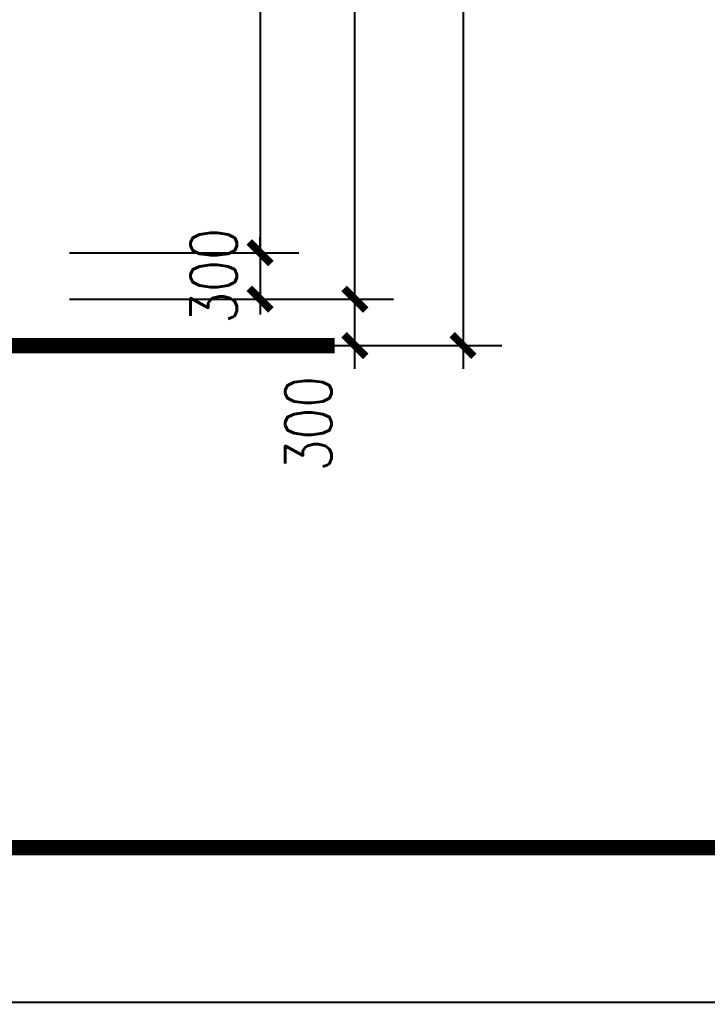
# Model space of a CAD drawing. Extents: x 458975 to 585950, y -118893 to 21149.
# Drawn here: x 494481 to 498926, y -70226 to -63875 of the extents above; entities that cross this region are included whole.
import ezdxf

# ---------------------------------------------------------------- set-up
doc = ezdxf.new("R2010")
doc.units = 0
doc.header["$LTSCALE"] = 1000
doc.header["$MEASUREMENT"] = 0
doc.layers.get('0').update_dxf_attribs({"linetype": 'CONTINUOUS'})
doc.layers.get('DEFPOINTS').update_dxf_attribs({"linetype": 'CONTINUOUS'})
for name, color, linetype in [('E_GROUND', 2, 'CONTINUOUS'), ('PUB_DIM', 3, 'CONTINUOUS'), ('PUB_TITLE', 4, 'CONTINUOUS')]:
    doc.layers.add(name, color=color, linetype=linetype)
doc.styles.add('dim_font', font='SIMPLEX.shx', dxfattribs={"width": 0.8})
doc.dimstyles.new('DIMN', dxfattribs={"dimtxt": 300, "dimasz": 100, "dimexe": 250, "dimexo": 300, "dimgap": 0, "dimtad": 0, "dimdec": 0, "dimzin": 0, "dimdsep": 46, "dimtxsty": 'dim_font', "dimblk": 'ARCHTICK', "dimcen": 0.09, "dimdle": 150, "dimclrt": 7, "dimazin": 0, "dimtfac": 1, "dimtdec": 0, "dimtix": 1, "dimtmove": 2, "dimatfit": 3, "dimfxl": 1, "dimtvp": 1, "dimtolj": 1, "dimtzin": 0, "dimarcsym": 0})

# ---------------------------------------------------------------- blocks, each defined once
blk = doc.blocks.new('_archtick')
at = {"const_width": 0.5}
blk.add_lwpolyline([(-0.7, -0.7), (0.7, 0.7)], dxfattribs=at)
blk = doc.blocks.new('*D27')
at = {"layer": 'DEFPOINTS', "color": 0, "transparency": 16777216}
for p in [(494502.4, -65681.5), (496647.4, -65681.5), (494502.4, -65981.5)]:
    blk.add_point(p, dxfattribs=at)
at = {"layer": 'PUB_DIM', "color": 0, "lineweight": -2, "transparency": 16777216}
for p, q in [((496647.4, -66131.5), (496647.4, -65531.5)), ((494802.4, -65681.5), (496897.4, -65681.5)), ((494802.4, -65981.5), (496897.4, -65981.5))]:
    blk.add_line(p, q, dxfattribs=at)
at = {"layer": 'PUB_DIM', "color": 0, "lineweight": -2, "transparency": 16777216, "xscale": 100, "yscale": 100, "zscale": 100}
for p, rotation in [((496647.4, -65681.5), 90), ((496647.4, -65981.5), 270)]:
    blk.add_blockref('_archtick', p, dxfattribs=dict(at, rotation=rotation))
at = {"layer": 'PUB_DIM', "color": 7, "transparency": 16777216, "insert": (496347.4, -66486), "char_height": 300, "attachment_point": 5, "rotation": 90, "style": 'dim_font'}
blk.add_mtext('\\A1;300', dxfattribs=at)
blk = doc.blocks.new('*D28')
at = {"layer": 'DEFPOINTS', "color": 0, "transparency": 16777216}
for p in [(494502.4, -60881.5), (494502.4, -65381.5), (496035.1, -65381.5)]:
    blk.add_point(p, dxfattribs=at)
at = {"layer": 'PUB_DIM', "color": 0, "lineweight": -2, "transparency": 16777216}
for p, q in [((496035.1, -60731.5), (496035.1, -65531.5)), ((494802.4, -60881.5), (496285.1, -60881.5)), ((494802.4, -65381.5), (496285.1, -65381.5))]:
    blk.add_line(p, q, dxfattribs=at)
at = {"layer": 'PUB_DIM', "color": 0, "lineweight": -2, "transparency": 16777216, "xscale": 100, "yscale": 100, "zscale": 100}
for p, rotation in [((496035.1, -60881.5), 90), ((496035.1, -65381.5), 270)]:
    blk.add_blockref('_archtick', p, dxfattribs=dict(at, rotation=rotation))
at = {"layer": 'PUB_DIM', "color": 7, "transparency": 16777216, "insert": (495735.1, -63131.5), "char_height": 300, "attachment_point": 5, "rotation": 90, "style": 'dim_font'}
blk.add_mtext('\\A1;4500', dxfattribs=at)
blk = doc.blocks.new('*D29')
at = {"layer": 'DEFPOINTS', "color": 0, "transparency": 16777216}
for p in [(494502.4, -65381.5), (494502.4, -65681.5), (496035.1, -65681.5)]:
    blk.add_point(p, dxfattribs=at)
at = {"layer": 'PUB_DIM', "color": 0, "lineweight": -2, "transparency": 16777216}
for p, q in [((496035.1, -65381.5), (496035.1, -65281.5)), ((494802.4, -65381.5), (496285.1, -65381.5)), ((496035.1, -65381.5), (496035.1, -65681.5)), ((494802.4, -65681.5), (496285.1, -65681.5)), ((496035.1, -65681.5), (496035.1, -65781.5))]:
    blk.add_line(p, q, dxfattribs=at)
at = {"layer": 'PUB_DIM', "color": 0, "lineweight": -2, "transparency": 16777216, "xscale": 100, "yscale": 100, "zscale": 100}
for p, rotation in [((496035.1, -65381.5), 270), ((496035.1, -65681.5), 90)]:
    blk.add_blockref('_archtick', p, dxfattribs=dict(at, rotation=rotation))
at = {"layer": 'PUB_DIM', "color": 7, "transparency": 16777216, "insert": (495735.1, -65531.5), "char_height": 300, "attachment_point": 5, "rotation": 90, "style": 'dim_font'}
blk.add_mtext('\\A1;300', dxfattribs=at)
blk = doc.blocks.new('*D30')
at = {"layer": 'DEFPOINTS', "color": 0, "transparency": 16777216}
for p in [(494502.4, -59681.5), (496647.4, -59681.5), (494502.4, -65681.5)]:
    blk.add_point(p, dxfattribs=at)
at = {"layer": 'PUB_DIM', "color": 0, "lineweight": -2, "transparency": 16777216}
for p, q in [((496647.4, -65831.5), (496647.4, -59531.5)), ((494802.4, -59681.5), (496897.4, -59681.5)), ((494802.4, -65681.5), (496897.4, -65681.5))]:
    blk.add_line(p, q, dxfattribs=at)
at = {"layer": 'PUB_DIM', "color": 0, "lineweight": -2, "transparency": 16777216, "xscale": 100, "yscale": 100, "zscale": 100}
for p, rotation in [((496647.4, -59681.5), 90), ((496647.4, -65681.5), 270)]:
    blk.add_blockref('_archtick', p, dxfattribs=dict(at, rotation=rotation))
at = {"layer": 'PUB_DIM', "color": 7, "transparency": 16777216, "insert": (496347.4, -62681.5), "char_height": 300, "attachment_point": 5, "rotation": 90, "style": 'dim_font'}
blk.add_mtext('\\A1;6000', dxfattribs=at)
blk = doc.blocks.new('*D31')
at = {"layer": 'DEFPOINTS', "color": 0, "transparency": 16777216}
for p in [(494502.4, -59681.5), (494502.4, -65981.5), (497346.8, -65981.5)]:
    blk.add_point(p, dxfattribs=at)
at = {"layer": 'PUB_DIM', "color": 0, "lineweight": -2, "transparency": 16777216}
for p, q in [((497346.8, -59531.5), (497346.8, -66131.5)), ((494802.4, -59681.5), (497596.8, -59681.5)), ((494802.4, -65981.5), (497596.8, -65981.5))]:
    blk.add_line(p, q, dxfattribs=at)
at = {"layer": 'PUB_DIM', "color": 0, "lineweight": -2, "transparency": 16777216, "xscale": 100, "yscale": 100, "zscale": 100}
for p, rotation in [((497346.8, -59681.5), 90), ((497346.8, -65981.5), 270)]:
    blk.add_blockref('_archtick', p, dxfattribs=dict(at, rotation=rotation))
at = {"layer": 'PUB_DIM', "color": 7, "transparency": 16777216, "insert": (497046.8, -62831.5), "char_height": 300, "attachment_point": 5, "rotation": 90, "style": 'dim_font'}
blk.add_mtext('\\A1;6300', dxfattribs=at)

msp = doc.modelspace()

# ---------------------------------------------------------------- linework, layer by layer
at = {"layer": 'E_GROUND', "const_width": 100}
msp.add_lwpolyline([(467325, -65981.5), (496516.8, -65981.5)], dxfattribs=at)
at = {"layer": 'PUB_TITLE'}
msp.add_lwpolyline([(458975.5, -70226.1), (458975.5, -28226.1), (518375.5, -28226.1), (518375.5, -70226.1)], close=True, dxfattribs=at)
at = {"layer": 'PUB_TITLE', "const_width": 100}
msp.add_lwpolyline([(461475.5, -69226.1), (517375.5, -69226.1), (517375.5, -29226.1), (461475.5, -29226.1)], close=True, dxfattribs=at)

# ---------------------------------------------------------------- dimensions: what is measured, and where the dimension line sits
at = {"layer": 'PUB_DIM'}
for base, p1, p2, angle, picture, middle in [((496647.4, -59681.5), (494502.4, -65681.5), (494502.4, -59681.5), 90, '*D30', (496347.4, -62681.5)), ((497346.8, -65981.5), (494502.4, -59681.5), (494502.4, -65981.5), 270, '*D31', (497046.8, -62831.5)), ((496035.1, -65381.5), (494502.4, -60881.5), (494502.4, -65381.5), 270, '*D28', (495735.1, -63131.5)), ((496035.1, -65681.5), (494502.4, -65381.5), (494502.4, -65681.5), 270, '*D29', (495735.1, -65531.5))]:
    dim = msp.add_linear_dim(base=base, p1=p1, p2=p2, angle=angle, dimstyle='DIMN', dxfattribs=at)
    dim.commit()
    dim.dimension.update_dxf_attribs({"geometry": picture, "text_midpoint": middle})
dim = msp.add_linear_dim(base=(496647.4, -65681.5), p1=(494502.4, -65981.5), p2=(494502.4, -65681.5), angle=90, dimstyle='DIMN', dxfattribs=at)
dim.commit()
dim.dimension.update_dxf_attribs({"geometry": '*D27', "text_midpoint": (496347.4, -66486), "dimtype": 160})

doc.saveas('drawing.dxf')
